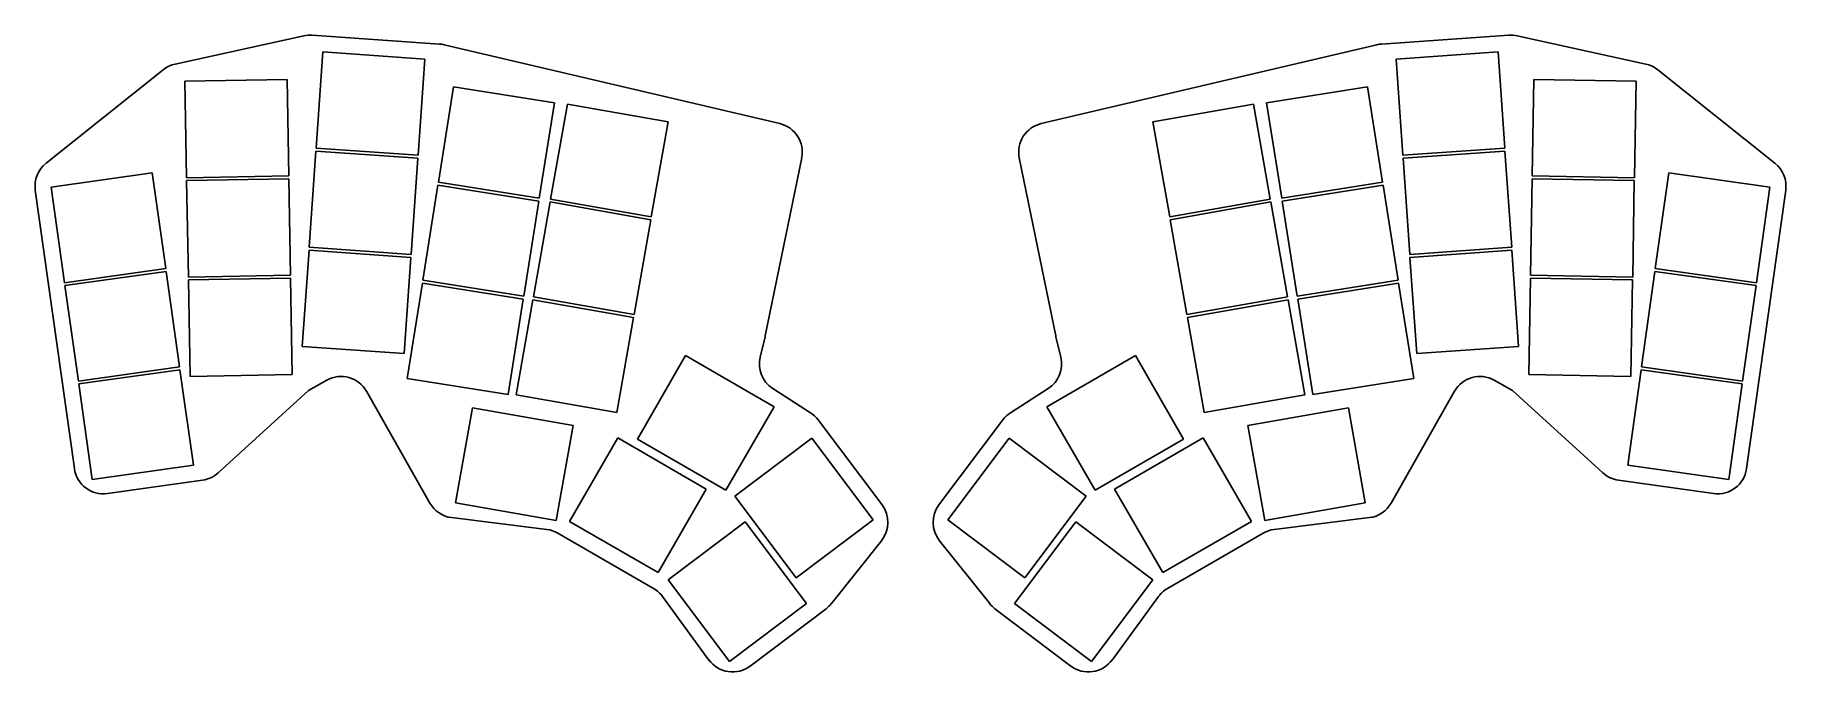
# Model space of a CAD drawing. Header units: millimetres. Extents: x 70 to 369, y -189 to -80.
import ezdxf

# ---------------------------------------------------------------- set-up
doc = ezdxf.new("R2010")
doc.units = ezdxf.units.MM

msp = doc.modelspace()

# ---------------------------------------------------------------- linework, layer by layer
for p, q in [((93.6, -85.38), (115.64, -80.54)), ((117.06, -80.43), (138.89, -81.96)), ((321.99, -80.43), (300.17, -81.96)), ((345.46, -85.38), (323.41, -80.54)), ((118.9, -83.32), (117.74, -99.78)), ((136.35, -84.54), (118.9, -83.32)), ((139.68, -82.08), (197.14, -95.58)), ((299.37, -82.08), (241.92, -95.58)), ((320.16, -83.32), (302.7, -84.54)), ((321.31, -99.78), (320.16, -83.32)), ((71.48, -102.33), (91.56, -86.35)), ((135.2, -101), (136.35, -84.54)), ((302.7, -84.54), (303.85, -101)), ((367.58, -102.33), (347.5, -86.35)), ((112.76, -88.03), (95.26, -88.33)), ((95.26, -88.33), (95.55, -104.83)), ((113.05, -104.52), (112.76, -88.03)), ((141.25, -89.29), (138.67, -105.59)), ((158.53, -92.03), (141.25, -89.29)), ((297.8, -89.29), (280.52, -92.03)), ((300.39, -105.59), (297.8, -89.29)), ((326.29, -88.03), (326, -104.52)), ((343.79, -88.33), (326.29, -88.03)), ((343.5, -104.83), (343.79, -88.33)), ((155.95, -108.32), (158.53, -92.03)), ((160.77, -92.23), (157.9, -108.48)), ((178, -95.27), (160.77, -92.23)), ((278.29, -92.23), (261.05, -95.27)), ((281.15, -108.48), (278.29, -92.23)), ((280.52, -92.03), (283.1, -108.32)), ((175.14, -111.52), (178, -95.27)), ((261.05, -95.27), (263.92, -111.52)), ((117.71, -100.28), (116.56, -116.74)), ((135.17, -101.5), (117.71, -100.28)), ((117.74, -99.78), (135.2, -101)), ((134.02, -117.96), (135.17, -101.5)), ((200.89, -101.45), (194.65, -131.88)), ((238.16, -101.45), (244.4, -131.88)), ((303.85, -101), (321.31, -99.78)), ((321.34, -100.28), (303.89, -101.5)), ((303.89, -101.5), (305.04, -117.96)), ((322.5, -116.74), (321.34, -100.28)), ((89.68, -104.01), (72.35, -106.45)), ((91.97, -120.35), (89.68, -104.01)), ((95.55, -104.83), (113.05, -104.52)), ((326, -104.52), (343.5, -104.83)), ((349.38, -104.01), (347.08, -120.35)), ((366.71, -106.45), (349.38, -104.01)), ((76.34, -154.61), (69.64, -106.94)), ((72.35, -106.45), (74.64, -122.79)), ((113.06, -105.02), (95.56, -105.33)), ((95.56, -105.33), (95.85, -121.83)), ((113.35, -121.52), (113.06, -105.02)), ((138.59, -106.08), (136.01, -122.38)), ((155.87, -108.82), (138.59, -106.08)), ((138.67, -105.59), (155.95, -108.32)), ((283.1, -108.32), (300.39, -105.59)), ((300.46, -106.08), (283.18, -108.82)), ((303.05, -122.38), (300.46, -106.08)), ((326, -105.02), (325.71, -121.52)), ((343.49, -105.33), (326, -105.02)), ((343.21, -121.83), (343.49, -105.33)), ((362.71, -154.61), (369.41, -106.94)), ((364.41, -122.79), (366.71, -106.45)), ((153.29, -125.11), (155.87, -108.82)), ((157.82, -108.97), (154.95, -125.22)), ((175.05, -112.01), (157.82, -108.97)), ((157.9, -108.48), (175.14, -111.52)), ((263.92, -111.52), (281.15, -108.48)), ((281.24, -108.97), (264, -112.01)), ((284.1, -125.22), (281.24, -108.97)), ((283.18, -108.82), (285.76, -125.11)), ((172.18, -128.26), (175.05, -112.01)), ((264, -112.01), (266.87, -128.26)), ((116.56, -116.74), (134.02, -117.96)), ((305.04, -117.96), (322.5, -116.74)), ((116.52, -117.23), (115.37, -133.69)), ((133.98, -118.46), (116.52, -117.23)), ((132.83, -134.92), (133.98, -118.46)), ((322.53, -117.23), (305.07, -118.46)), ((305.07, -118.46), (306.22, -134.92)), ((323.68, -133.69), (322.53, -117.23)), ((74.64, -122.79), (91.97, -120.35)), ((92.04, -120.85), (74.71, -123.28)), ((94.34, -137.19), (92.04, -120.85)), ((95.85, -121.83), (113.35, -121.52)), ((113.35, -122.02), (95.86, -122.33)), ((95.86, -122.33), (96.15, -138.82)), ((113.64, -138.52), (113.35, -122.02)), ((135.93, -122.87), (133.35, -139.17)), ((153.21, -125.61), (135.93, -122.87)), ((136.01, -122.38), (153.29, -125.11)), ((285.76, -125.11), (303.05, -122.38)), ((303.12, -122.87), (285.84, -125.61)), ((305.7, -139.17), (303.12, -122.87)), ((325.7, -122.02), (325.41, -138.52)), ((343.2, -122.33), (325.7, -122.02)), ((325.71, -121.52), (343.21, -121.83)), ((342.91, -138.82), (343.2, -122.33)), ((347.01, -120.85), (344.71, -137.19)), ((364.34, -123.28), (347.01, -120.85)), ((347.08, -120.35), (364.41, -122.79)), ((74.71, -123.28), (77.01, -139.62)), ((150.63, -141.91), (153.21, -125.61)), ((154.86, -125.72), (152, -141.97)), ((172.1, -128.76), (154.86, -125.72)), ((154.95, -125.22), (172.18, -128.26)), ((266.87, -128.26), (284.1, -125.22)), ((284.19, -125.72), (266.96, -128.76)), ((287.06, -141.97), (284.19, -125.72)), ((285.84, -125.61), (288.42, -141.91)), ((362.04, -139.62), (364.34, -123.28)), ((169.23, -145), (172.1, -128.76)), ((266.96, -128.76), (269.82, -145)), ((115.37, -133.69), (132.83, -134.92)), ((194.61, -132.05), (193.78, -135.53)), ((244.44, -132.05), (245.28, -135.53)), ((306.22, -134.92), (323.68, -133.69)), ((77.01, -139.62), (94.34, -137.19)), ((94.41, -137.68), (77.08, -140.12)), ((96.71, -154.02), (94.41, -137.68)), ((181, -135.26), (172.75, -149.55)), ((196.16, -144.01), (181, -135.26)), ((258.05, -135.26), (242.9, -144.01)), ((266.3, -149.55), (258.05, -135.26)), ((344.64, -137.68), (342.35, -154.02)), ((361.97, -140.12), (344.64, -137.68)), ((344.71, -137.19), (362.04, -139.62)), ((77.08, -140.12), (79.38, -156.46)), ((96.15, -138.82), (113.64, -138.52)), ((119.57, -139.47), (116.44, -141.22)), ((133.35, -139.17), (150.63, -141.91)), ((195.93, -140.9), (202.4, -145.06)), ((243.12, -140.9), (236.65, -145.06)), ((288.42, -141.91), (305.7, -139.17)), ((319.48, -139.47), (322.61, -141.22)), ((325.41, -138.52), (342.91, -138.82)), ((359.68, -156.46), (361.97, -140.12)), ((116.44, -141.22), (100.95, -155.32)), ((137.21, -160.49), (126.36, -141.37)), ((152, -141.97), (169.23, -145)), ((269.82, -145), (287.06, -141.97)), ((301.85, -160.49), (312.69, -141.37)), ((322.61, -141.22), (338.1, -155.32)), ((144.5, -144.2), (141.63, -160.45)), ((161.73, -147.24), (144.5, -144.2)), ((187.91, -158.3), (196.16, -144.01)), ((203.69, -146.26), (214.66, -160.81)), ((235.36, -146.26), (224.39, -160.81)), ((242.9, -144.01), (251.15, -158.3)), ((294.56, -144.2), (277.32, -147.24)), ((297.42, -160.45), (294.56, -144.2)), ((158.87, -163.49), (161.73, -147.24)), ((169.4, -149.35), (161.15, -163.64)), ((184.56, -158.1), (169.4, -149.35)), ((172.75, -149.55), (187.91, -158.3)), ((202.61, -149.39), (189.44, -159.32)), ((213.15, -163.37), (202.61, -149.39)), ((236.44, -149.39), (225.91, -163.37)), ((249.62, -159.32), (236.44, -149.39)), ((251.15, -158.3), (266.3, -149.55)), ((269.65, -149.35), (254.49, -158.1)), ((277.9, -163.64), (269.65, -149.35)), ((277.32, -147.24), (280.19, -163.49)), ((79.38, -156.46), (96.71, -154.02)), ((342.35, -154.02), (359.68, -156.46)), ((98.28, -156.58), (81.99, -158.87)), ((176.31, -172.39), (184.56, -158.1)), ((254.49, -158.1), (262.74, -172.39)), ((340.77, -156.58), (357.07, -158.87)), ((141.63, -160.45), (158.87, -163.49)), ((189.44, -159.32), (199.97, -173.3)), ((239.09, -173.3), (249.62, -159.32)), ((280.19, -163.49), (297.42, -160.45)), ((157.26, -165.02), (140.94, -162.99)), ((161.15, -163.64), (176.31, -172.39)), ((191.19, -163.68), (178.01, -173.61)), ((201.72, -177.66), (191.19, -163.68)), ((199.97, -173.3), (213.15, -163.37)), ((225.91, -163.37), (239.09, -173.3)), ((247.86, -163.68), (237.33, -177.66)), ((261.04, -173.61), (247.86, -163.68)), ((262.74, -172.39), (277.9, -163.64)), ((281.79, -165.02), (298.12, -162.99)), ((175.54, -175.12), (159.14, -165.65)), ((214.57, -166.94), (205.97, -177.71)), ((224.48, -166.94), (233.09, -177.71)), ((263.52, -175.12), (279.91, -165.65)), ((178.01, -173.61), (188.54, -187.59)), ((250.51, -187.59), (261.04, -173.61)), ((185.01, -187.35), (177.07, -176.5)), ((254.04, -187.35), (261.98, -176.5)), ((188.54, -187.59), (201.72, -177.66)), ((205.07, -178.58), (192.05, -188.39)), ((233.98, -178.58), (247, -188.39)), ((237.33, -177.66), (250.51, -187.59))]:
    msp.add_line(p, q)
for centre, start, end in [((116.71, -85.42), 86, 102.397), ((322.34, -85.42), 77.603, 94), ((138.54, -86.95), 76.7803, 86), ((300.52, -86.95), 94, 103.2197), ((94.67, -90.27), 102.397, 128.5071), ((344.38, -90.27), 51.4929, 77.603), ((195.99, -100.44), 348.4089, 76.7803), ((243.06, -100.44), 103.2197, 191.5911), ((74.59, -106.24), 128.5071, 188), ((364.46, -106.24), 352, 51.4929), ((189.75, -130.88), 346.4592, 348.4089), ((249.3, -130.88), 191.5911, 193.5408), ((198.64, -136.7), 166.4592, 237.2917), ((240.42, -136.7), 302.7083, 13.5408), ((122.01, -143.84), 29.5613, 119.1897), ((317.04, -143.84), 60.8103, 150.4387), ((199.7, -149.26), 37, 57.2917), ((239.35, -149.26), 122.7083, 143), ((81.29, -153.92), 188, 278), ((97.59, -151.63), 278, 312.3218), ((341.47, -151.63), 227.6782, 262), ((357.76, -153.92), 262, 352), ((141.56, -158.03), 209.5613, 262.8906), ((210.67, -163.82), 321.3584, 37), ((228.39, -163.82), 143, 218.6416), ((297.5, -158.03), 277.1094, 330.4387), ((156.64, -169.98), 60, 82.8906), ((282.41, -169.98), 97.1094, 120), ((173.04, -179.45), 36.1942, 60), ((266.02, -179.45), 120, 143.8058), ((202.06, -174.58), 307, 321.3584), ((236.99, -174.58), 218.6416, 233), ((189.04, -184.39), 216.1942, 307), ((250.01, -184.39), 233, 323.8058)]:
    msp.add_arc(centre, 5, start, end)

doc.saveas('drawing.dxf')
